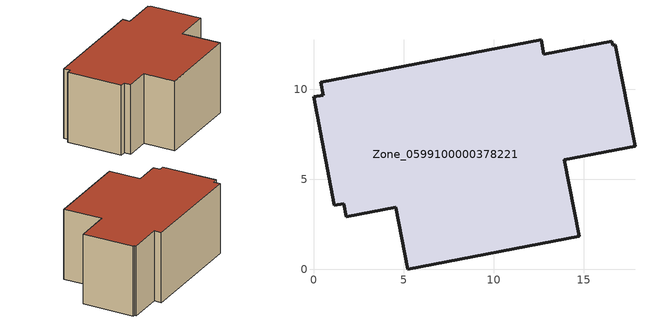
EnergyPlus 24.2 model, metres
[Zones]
Zone_0599100000378221
 floor ground (C_G): 16.62,12.45 16.76,12.48 17.86,6.84 13.94,6.08 14.76,1.84 5.23,0 4.58,3.44 1.83,2.92 1.69,3.65 1.15,3.55 0,9.57 0.53,9.66 0.4,10.4 12.66,12.76 12.8,11.95 16.57,12.68 z0
 wall outside (C_F): 1.15,3.55 1.69,3.65 1.83,2.92 4.58,3.44 5.23,0 14.76,1.84 13.94,6.08 17.86,6.84 16.76,12.48 16.62,12.45 16.57,12.68 12.8,11.95 12.66,12.76 0.4,10.4 0.53,9.66 0,9.57 1.15,3.55 z0:7.85
 roof outside (C_R): 16.62,12.45 16.57,12.68 12.8,11.95 12.66,12.76 0.4,10.4 0.53,9.66 0,9.57 1.15,3.55 1.69,3.65 1.83,2.92 4.58,3.44 5.23,0 14.76,1.84 13.94,6.08 17.86,6.84 16.76,12.48 z7.85
[BUILDING]
Pand.0599100000378221: North Axis=0; Terrain=City; Loads Convergence Tolerance Value=0.04; Temperature Convergence Tolerance Value=0.4; Solar Distribution=FullExterior; Maximum Number of Warmup Days=25; Minimum Number of Warmup Days=1
[Site:Location]
Rotterdam.The.Hague.AP_ZH_NLD Design_Conditions: Latitude=51.96; Longitude=4.45; Time Zone=1; Elevation=-4.5
[SITE:GROUNDTEMPERATURE:BUILDINGSURFACE]
18, 18, 18, 18, 18, 18, 18, 18, 18, 18, 18, 18
[MATERIAL] Thermal Absorptance=0.9; Solar Absorptance=0.7; Visible Absorptance=0.7
Name | Roughness | Thickness | Conductivity | Density | Specific Heat
G.D.1992-2005 | MediumSmooth | 0.15 | 0.06 | 540 | 1210
F.D.1992-2005 | Rough | 0.3 | 0.12 | 1920 | 840
R.D.1992-2005 | MediumRough | 0.2 | 0.08 | 1500 | 1000
[CONSTRUCTION]
C_G: G.D.1992-2005
C_F: F.D.1992-2005
C_R: R.D.1992-2005
[ZONE]
Zone_0599100000378221: Type=1; Multiplier=1; Ceiling Height=Autocalculate; Volume=Autocalculate; Floor Area=autocalculate; Part of Total Floor Area=Yes
[ZONEINFILTRATION:DESIGNFLOWRATE]
Infil_Zone_0599100000378221: Zone or ZoneList or Space or SpaceList=Zone_0599100000378221; Schedule=AlwaysOn; Design Flow Rate Calculation Method=Flow/Area; Flow Rate per Floor Area=0.0021; Constant Term Coefficient=1; Temperature Term Coefficient=0; Velocity Term Coefficient=0; Velocity Squared Term Coefficient=0
[HVACTEMPLATE:ZONE:IDEALLOADSAIRSYSTEM]
Zone_0599100000378221: Maximum Heating Supply Air Temperature=50; Minimum Cooling Supply Air Temperature=13; Maximum Heating Supply Air Humidity Ratio=0.0156; Minimum Cooling Supply Air Humidity Ratio=0.0077; Heating Limit=NoLimit; Cooling Limit=NoLimit; Dehumidification Control Type=ConstantSensibleHeatRatio; Cooling Sensible Heat Ratio=0.7; Dehumidification Setpoint=60; Humidification Control Type=None; Humidification Setpoint=30; Outdoor Air Method=None; Outdoor Air Flow Rate per Person=0.00944; Outdoor Air Flow Rate per Zone Floor Area=0; Outdoor Air Flow Rate per Zone=0; Demand Controlled Ventilation Type=None; Outdoor Air Economizer Type=NoEconomizer; Heat Recovery Type=None; Sensible Heat Recovery Effectiveness=0.7; Latent Heat Recovery Effectiveness=0.65
[ZONECONTROL:THERMOSTAT]
ThermostatControl_Zone_0599100000378221: Zone or ZoneList=Zone_0599100000378221; Control Type Schedule=DualSetpointControlType; Control 1=Thermostat_Zone_0599100000378221; Temperature Difference Between Cutout And Setpoint=0
[THERMOSTATSETPOINT:DUALSETPOINT]
Thermostat_Zone_0599100000378221: Heating Setpoint Temperature Schedule=HeatingSetpoint_Zone_0599100000378221; Cooling Setpoint Temperature Schedule=CoolingSetpoint_Zone_0599100000378221
[SCHEDULE:COMPACT]
HeatingSetpoint_Zone_0599100000378221: Through: 12/31, For: AllDays, Until: 24:00, 21
CoolingSetpoint_Zone_0599100000378221: Through: 12/31, For: AllDays, Until: 24:00, 24
DualSetpointControlType: Through: 12/31, For: AllDays, Until: 24:00, 4
AlwaysOn: Through: 12/31, For: AllDays, Until: 24:00, 1
